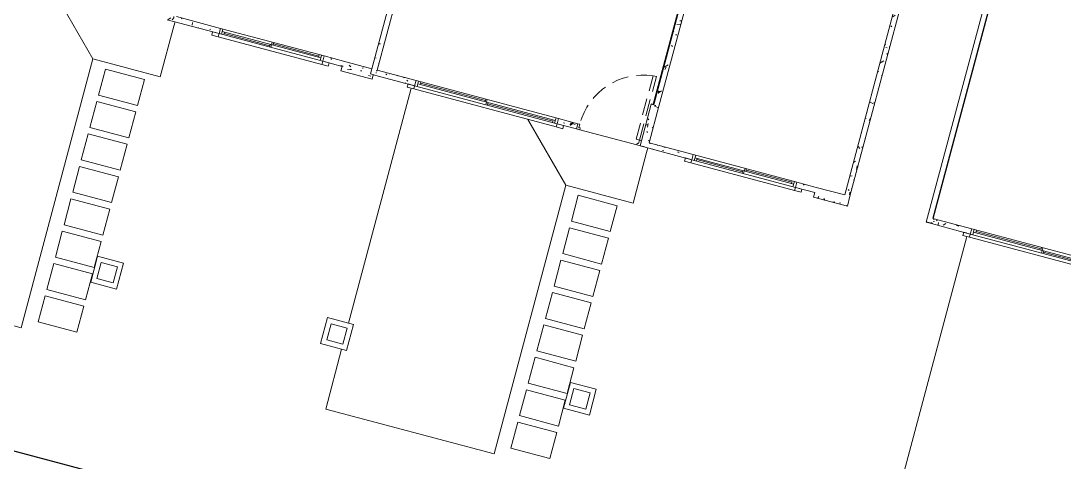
# Model space of a CAD drawing. Header units: metres. Extents: x 689715 to 690980, y 1005284 to 1006835.
# Drawn here: x 690831.39 to 690846.95, y 1005590.23 to 1005596.81 of the extents above; entities that cross this region are included whole.
import ezdxf

# ---------------------------------------------------------------- set-up
doc = ezdxf.new("R2010")
doc.units = ezdxf.units.M
doc.linetypes.add('HIDDEN', pattern=[0.375, 0.25, -0.125])
doc.linetypes.add('PHANTOM', pattern=[2.5, 1.25, -0.25, 0.25, -0.25, 0.25, -0.25])
for name, color, linetype in [('0_HUELLAS CASAS CASTILLA', 1, 'Continuous'), ('0_NUMERO DE LOTE FASE V', 3, 'Continuous'), ('C-CALLE-ACERA', 8, 'Continuous')]:
    doc.layers.add(name, color=color, linetype=linetype)
for name, color, linetype, lineweight in [('Modelos genéricos', 7, 'Continuous', 13), ('Muros', 7, 'Continuous', 13), ('Patrón de corte', 7, 'Continuous', 13), ('Pilares estructurales', 7, 'Continuous', 25), ('Plan Swing', 7, 'HIDDEN', 13), ('Puertas', 7, 'Continuous', 13), ('Suelos', 7, 'Continuous', 9), ('Ventanas', 7, 'Continuous', 13)]:
    doc.layers.add(name, color=color, linetype=linetype, lineweight=lineweight)
pattern_1 = [(49.99999999999996, (0, -2.328306436538696e-10), (0.4377584771638401, -0.03836033982117172), [0.04599999999999997, -0.5029999999999996]), (354.9999999999999, (0, -2.328306436538696e-10), (-0.0843952140696779, 0.4580987315439033), [0.037, -0.402]), (100.451, (0.03600000008009374, -0.003000000258907676), (0.3526758939897786, 0.4199401312074266), [0.03899999999999999, -0.427]), (46.18399999999996, (0, 0.121999999973923), (0.6506308650644553, -0.1004214988211121), [0.06899999999999998, -0.7539999999999997]), (96.63599999999995, (0.05400000012014061, 0.113999999826774), (0.570191611846052, 0.5938707988951815), [0.058, -0.6409999999999998]), (351.1839999999999, (0, 0.121999999973923), (0.5697220635397624, 0.5936975411065765), [0.05499999999999999, -0.6039999999999999]), (21, (0.06099999987054616, 0.09100000001490116), (0.3642747293136029, -0.245780230253577), [0.04599999999999997, -0.5029999999999996]), (326, (0.06099999987054616, 0.09100000001490116), (0.1482769546615402, 0.4415777901075864), [0.03699999999999999, -0.4019999999999999]), (71.451, (0.09099999989848584, 0.07100000022910535), (0.512048302653334, 0.1963072483374968), [0.03900000000000001, -0.4270000000000002]), (37.49999999999998, (0, -2.328306436538696e-10), (0.007375797972208928, 0.2022933454275577), [0.02, -0.3769999999999999, 0.02, -0.3879999999999999, -0.4039999999999999]), (37.49999999999998, (0, -2.328306436538696e-10), (0.007375797972208928, 0.2022933454275577), [-0.8059999999999998, 0.02, -0.384]), (7.49999999999994, (0, -2.328306436538696e-10), (0.1600503399492728, 0.2399435114399267), [0.02, -0.2129999999999999, 0.02, -0.3679999999999999, -0.154]), (7.49999999999994, (0, -2.328306436538696e-10), (0.1600503399492728, 0.2399435114399267), [-0.6209999999999999, 0.02, -0.134]), (327.5, (-0.136000000173226, -2.328306436538696e-10), (0.325416223879766, -0.01404568388630395), [0.02, -0.132, 0.02, -0.455, -0.6309999999999999]), (327.5, (-0.136000000173226, -2.328306436538696e-10), (0.325416223879766, -0.01404568388630395), [-0.6279999999999999, 0.02, -0.6109999999999999]), (317.4999999999999, (-0.1970000000437722, -2.328306436538696e-10), (0.3554815006055005, 0.06081860510782444), [0.01999999999999999, -0.1779999999999999, 0.01999999999999999, -0.2959999999999999, -0.4479999999999997]), (317.4999999999999, (-0.1970000000437722, -2.328306436538696e-10), (0.3554815006055005, 0.06081860510782444), [-0.5139999999999997, 0.01999999999999999, -0.4279999999999998])]
pattern_2 = [(140, (365.6615329065826, -24.78183759388048), (0.03836033982117162, 0.4377584771638401), [0.04599999999999998, -0.5029999999999997]), (85, (365.6615329065826, -24.78183759388048), (-0.4580987315439033, -0.08439521406967798), [0.037, -0.402]), (190.451, (365.6645329066087, -24.74583759397501), (-0.4199401312074266, 0.3526758939897785), [0.03899999999999999, -0.4269999999999999]), (136.184, (365.5395329066087, -24.78183759393869), (0.1004214988211119, 0.6506308650644553), [0.06899999999999996, -0.7539999999999996]), (186.636, (365.547532906523, -24.72783759376034), (-0.5938707988951817, 0.5701916118460519), [0.05799999999999999, -0.6409999999999997]), (81.18399999999997, (365.5395329066087, -24.78183759393869), (-0.5936975411065766, 0.5697220635397623), [0.055, -0.6039999999999999]), (111, (365.5705329065677, -24.72083759383531), (0.2457802302535768, 0.3642747293136031), [0.04599999999999999, -0.5029999999999998]), (55.99999999999997, (365.5705329065677, -24.72083759383531), (-0.4415777901075864, 0.1482769546615401), [0.03699999999999998, -0.4019999999999998]), (161.451, (365.5905329065863, -24.690837593982), (-0.1963072483374969, 0.512048302653334), [0.03899999999999999, -0.4269999999999999]), (127.5, (365.6615329065826, -24.78183759388048), (-0.2022933454275577, 0.007375797972208886), [0.02, -0.3769999999999999, 0.02, -0.3879999999999999, -0.4039999999999999]), (127.5, (365.6615329065826, -24.78183759388048), (-0.2022933454275577, 0.007375797972208886), [-0.8059999999999998, 0.02, -0.384]), (97.49999999999997, (365.6615329065826, -24.78183759388048), (-0.2399435114399267, 0.1600503399492727), [0.02, -0.2129999999999999, 0.02, -0.3679999999999999, -0.154]), (97.49999999999997, (365.6615329065826, -24.78183759388048), (-0.2399435114399267, 0.1600503399492727), [-0.6209999999999999, 0.02, -0.134]), (57.49999999999999, (365.6615329065826, -24.91783759393729), (0.01404568388630387, 0.325416223879766), [0.02, -0.132, 0.02, -0.4550000000000001, -0.6309999999999999]), (57.49999999999999, (365.6615329065826, -24.91783759393729), (0.01404568388630387, 0.325416223879766), [-0.6279999999999999, 0.02, -0.6109999999999999]), (47.49999999999995, (365.6615329065826, -24.97883759392425), (-0.0608186051078245, 0.3554815006055005), [0.02, -0.178, 0.02, -0.296, -0.4479999999999998]), (47.49999999999995, (365.6615329065826, -24.97883759392425), (-0.0608186051078245, 0.3554815006055005), [-0.5139999999999999, 0.02, -0.4279999999999999])]

# ---------------------------------------------------------------- blocks, each defined once
blk = doc.blocks.new('Window-Sliding - VENTANA DE 1_60 X 1_20-1540950-PLANO CLAVE _8 CASAS EN HILERA_ - Dependent 1')
at = {"layer": 'Ventanas', "color": 253}
for p, q in [((-0.799634169545327, -0.04), (-0.799634169545327, 0.03999999999902364)), ((-0.799634169545327, 0.03999999999902364), (0.8003658304546724, 0.03999999999902364)), ((-0.7996341695453272, 0.03999999999902364), (0.8003658304546725, 0.03999999999902364)), ((-0.7996341692992297, 0.03999999999902364), (0.800365830455645, 0.03999999999902364)), ((-0.7615341697799087, 0.03999999999902364), (-0.7615341697799087, -0.04000000000097637)), ((-0.7615341697799087, -0.04000000000097637), (-0.7615341697799087, 0.03999999999902365)), ((0.000365830454672653, -9.714248738745823e-13), (0.000365830454672653, 0.03999999999902364)), ((0.02259083045467268, 0.03999999999902364), (0.02259083045467268, -9.714248738745823e-13)), ((0.02259083045467268, 0.0199999999990375), (0.7273408304547152, 0.0199999999990375)), ((0.7273408304547152, 0.03999999999902364), (0.7273408304547152, -9.714248738745823e-13)), ((0.7622658304671647, -0.04000000000097637), (0.7622658304671647, 0.03999999999902365)), ((0.8003658304546724, 0.03999999999902364), (0.8003658304546724, -0.04)), ((0.8003658304546724, -0.04), (-0.799634169545327, -0.04)), ((-0.7996341695453272, -0.04000000000097637), (0.8003658304546725, -0.04000000000097637)), ((0.7622658304671647, -9.714248738745823e-13), (-0.761534169779909, -9.714248738745823e-13)), ((-0.7266091695452884, -0.04000000000097637), (-0.7266091695452884, -9.714248738745823e-13)), ((-0.02185916954532734, -0.02000000000096879), (-0.7266091695452884, -0.02000000000096879)), ((-0.02185916954532734, -0.04000000000097637), (-0.02185916954532734, -9.714248738745823e-13)), ((0.000365830454672653, -9.714248738745823e-13), (0.000365830454672653, -0.04000000000097637))]:
    blk.add_line(p, q, dxfattribs=at)
blk = doc.blocks.new('M_MOLDURA SENCILLA PARA VENTANAS - 1_20x1_60-V5-PLANO CLAVE _8 CASAS EN HILERA_ - Dependent 1')
at = {"layer": 'Modelos genéricos', "color": 9, "lineweight": 9}
for p, q in [((-0.675000000000009, 0.08999999999999686), (-0.7750000000000079, 0.08999999999999686)), ((-0.7750000000000079, 0.08999999999999686), (-0.7750000000000079, 0.04000000000000823)), ((-0.7750000000000079, 0.04000000000000823), (-0.675000000000009, 0.04000000000000823)), ((-0.675000000000009, 0.04000000000000823), (-0.675000000000009, 0.08999999999999686)), ((1.024999999999992, 0.08999999999999686), (0.9249999999999912, 0.08999999999999686)), ((0.9249999999999912, 0.08999999999999686), (0.9249999999999912, 0.04000000000000823)), ((0.9249999999999912, 0.04000000000000823), (1.024999999999992, 0.04000000000000823)), ((1.024999999999992, 0.04000000000000823), (1.024999999999992, 0.08999999999999686))]:
    blk.add_line(p, q, dxfattribs=at)
at = {"layer": 'Modelos genéricos', "color": 253}
blk.add_line((-0.675000000000008, 0.09000000000000001), (0.924999999999992, 0.09000000000000001), dxfattribs=at)
blk = doc.blocks.new('MOLDURA COLUMNA - 0_40x_40-1533038-PLANO CLAVE _8 CASAS EN HILERA_ - Dependent 1')
at = {"layer": 'Modelos genéricos', "color": 253}
for p, q in [((0.2000000000000064, 0.1999999999999915), (-0.1999999999999938, 0.1999999999999915)), ((-0.1999999999999937, 0.1999999999999915), (-0.1999999999999937, -0.2000000000000085)), ((0.2000000000000064, -0.2000000000000085), (0.2000000000000064, 0.1999999999999915)), ((-0.1249999999999938, -0.1250000000000084), (-0.1249999999999937, 0.1249999999999915)), ((-0.1249999999999937, 0.1249999999999915), (0.1250000000000063, 0.1249999999999915)), ((0.1250000000000063, 0.1249999999999915), (0.1250000000000063, -0.1250000000000084)), ((0.1250000000000063, -0.1250000000000084), (-0.1249999999999938, -0.1250000000000084)), ((-0.1999999999999937, -0.2000000000000085), (0.2000000000000065, -0.2000000000000085))]:
    blk.add_line(p, q, dxfattribs=at)
blk = doc.blocks.new('012-AR_CASTILLA_MODELO B_rvt-1-PLANO CLAVE _8 CASAS EN HILERA_ - Dependent 1')
at = {"layer": 'Patrón de corte'}
h = blk.add_hatch(dxfattribs=at)
h.set_pattern_fill('HORMIGÓN', color=254, scale=0.9999999999999999, style=0, pattern_type=2)
h.set_pattern_definition(pattern_1)
h.paths.add_polyline_path([(14.82183760148473, 79.59754749690183), (14.82183760136832, 87.69771324028261), (14.74183760152664, 87.69771324051544), (14.74183760152664, 79.59754749643616)], flags=0)
h = blk.add_hatch(dxfattribs=at)
h.set_pattern_fill('HORMIGÓN', color=254, scale=0.9999999999999999, style=0, pattern_type=2)
h.set_pattern_definition(pattern_1)
h.paths.add_polyline_path([(14.30183760158252, 79.51754749682732), (14.30183760169894, 79.59754749643616), (14.00183760165237, 79.59754749643616), (14.00183760159416, 79.51754749636166)], flags=0)
h.paths.add_polyline_path([(11.60178603231907, 79.51754749636166), (12.40183760155924, 79.51754749636166), (12.40183760150103, 79.59754749690183), (11.60178603220265, 79.59754749643616)], flags=0)
h.paths.add_polyline_path([(10.6217860323377, 79.51754749659449), (10.62178603222128, 79.59754749643616), (10.32178603223292, 79.59754749643616), (10.32178603217471, 79.51754749706015)], flags=0)
h.paths.add_polyline_path([(7.521837601496372, 79.51754749682732), (8.121786032337695, 79.51754749636166), (8.12178603245411, 79.59754749643616), (7.521837601438165, 79.59754749643616)], flags=0)
h = blk.add_hatch(dxfattribs=at)
h.set_pattern_fill('HORMIGÓN', color=254, scale=0.9999999999999999, style=0, pattern_type=2)
h.set_pattern_definition(pattern_1)
h.paths.add_polyline_path([(14.3018376014661, 79.44754749699496), (14.82183760160115, 79.4475474965293), (14.82183760148473, 79.59754749690183), (14.30183760169894, 79.59754749643616), (14.30183760158252, 79.51754749682732)], flags=0)
at = {"layer": 'Muros', "color": 253}
for p, q in [((14.82183760148473, 79.59754749690183), (14.82183760136832, 87.69771324028261)), ((14.74183760164306, 82.94771324028261), (14.74183760152664, 79.51754749636166)), ((12.40183760150103, 79.59754749690183), (11.72183760162443, 79.59754749643616)), ((14.30183760169894, 79.59754749643616), (14.00183760165237, 79.59754749643616)), ((14.74183760152664, 79.59754749643616), (14.30183760169894, 79.59754749643616)), ((11.60178603231907, 79.51754749636166), (12.40183760155924, 79.51754749636166)), ((14.00183760159416, 79.51754749636166), (14.30183760158252, 79.51754749682732)), ((14.30183760158252, 79.51754749682732), (14.3018376014661, 79.44754749699496)), ((14.3018376014661, 79.44754749699496), (14.7831324248109, 79.4475474965293)), ((14.74183760152664, 79.51754749636166), (14.82183760160115, 79.51754749636166)), ((14.78313242469449, 79.44754749676213), (14.78313242492732, 79.51755758491345))]:
    blk.add_line(p, q, dxfattribs=at)
at = {"layer": 'Suelos', "color": 9}
for p, q in [((9.901786032365635, 79.44754749699496), (10.68178603233537, 78.66754749673419)), ((11.72183974494692, 79.4475474965293), (11.7218397265533, 79.51754749659449)), ((11.7218399476842, 78.66754749650136), (11.72183974494692, 79.4475474965293)), ((10.68178603233537, 78.66754749673419), (11.7218399476842, 78.66754749650136)), ((10.68178603227716, 74.51754749729298), (10.68178603233537, 78.66754749673419)), ((11.50178603245877, 78.56754749664105), (10.9017860321328, 78.56754749664105)), ((10.9017860321328, 78.56754749664105), (10.9017860321328, 78.16754749673419)), ((11.50178603234235, 78.16754749673419), (11.50178603245877, 78.56754749664105)), ((10.9017860321328, 78.16754749673419), (11.50178603234235, 78.16754749673419)), ((11.50178603216773, 78.06754749733955), (10.90178603224922, 78.06754749664105)), ((10.90178603224922, 78.06754749664105), (10.90178603248205, 77.66754749673419)), ((11.50178603210952, 77.66754749673419), (11.50178603216773, 78.06754749733955)), ((10.90178603248205, 77.66754749673419), (11.50178603210952, 77.66754749673419)), ((11.50178603245877, 77.56754749664105), (10.9017860321328, 77.56754749664105)), ((10.9017860321328, 77.56754749664105), (10.90178603236564, 77.16754749673419)), ((11.50178603234235, 77.16754749673419), (11.50178603245877, 77.56754749664105)), ((10.90178603236564, 77.16754749673419), (11.50178603234235, 77.16754749673419)), ((11.50178603245877, 77.06754749664105), (10.90178603236564, 77.06754749664105)), ((10.90178603236564, 77.06754749664105), (10.90178603236564, 76.66754749696702)), ((11.50178603234235, 76.66754749673419), (11.50178603245877, 77.06754749664105)), ((10.90178603236564, 76.66754749696702), (11.50178603234235, 76.66754749673419)), ((11.50178603245877, 76.56754749664105), (10.90178603236564, 76.56754749664105)), ((10.90178603236564, 76.56754749664105), (10.90178603224922, 76.16754749696702)), ((11.50178603222594, 76.16754749673419), (11.50178603245877, 76.56754749664105)), ((10.90178603224922, 76.16754749696702), (11.50178603222594, 76.16754749673419)), ((11.50178603245877, 76.06754749664105), (10.90178603224922, 76.06754749664105)), ((10.90178603224922, 76.06754749664105), (10.90178603236564, 75.66754749673419)), ((11.50178603234235, 75.66754749673419), (11.50178603245877, 76.06754749664105)), ((10.90178603236564, 75.66754749673419), (11.50178603234235, 75.66754749673419)), ((11.50178603245877, 75.56754749664105), (10.90178603236564, 75.56754749687389)), ((10.90178603236564, 75.56754749687389), (10.9017860321328, 75.16754749696702)), ((11.50178603228414, 75.16754749719985), (11.50178603245877, 75.56754749664105)), ((10.9017860321328, 75.16754749696702), (11.50178603228414, 75.16754749719985)), ((11.50178603257518, 75.06754749664105), (10.90178603236564, 75.06754749664105)), ((10.90178603236564, 75.06754749664105), (10.9017860320746, 74.66754749673419)), ((11.50178603234235, 74.66754749719985), (11.50178603257518, 75.06754749664105)), ((10.9017860320746, 74.66754749673419), (11.50178603234235, 74.66754749719985)), ((8.081786032184027, 74.51754749682732), (10.68178603227716, 74.51754749729298))]:
    blk.add_line(p, q, dxfattribs=at)
at = {"color": 254, "lineweight": 13, "rotation": 179.9999999999999}
for name, p in [('Window-Sliding - VENTANA DE 1_60 X 1_20-1540950-PLANO CLAVE _8 CASAS EN HILERA_ - Dependent 1', (13.20220343192341, 79.55754749686457)), ('M_MOLDURA SENCILLA PARA VENTANAS - 1_20x1_60-V5-PLANO CLAVE _8 CASAS EN HILERA_ - Dependent 1', (13.3268376016058, 79.55754749663174))]:
    blk.add_blockref(name, p, dxfattribs=at)
at = {"color": 254, "lineweight": 13}
blk.add_blockref('MOLDURA COLUMNA - 0_40x_40-1533038-PLANO CLAVE _8 CASAS EN HILERA_ - Dependent 1', (11.70678603230044, 75.64254749729298), dxfattribs=at)
blk = doc.blocks.new('Window-Sliding - VENTANA DE 2_20 X 1_20-1540986-PLANO CLAVE _8 CASAS EN HILERA_ - Dependent 1')
at = {"layer": 'Ventanas', "color": 253}
for p, q in [((1.100365830454672, 0.04), (-1.099634169545327, 0.04)), ((-1.099634169545327, 0.04), (-1.099634169545327, -0.03999999999902364)), ((-1.099634169545327, 0.04000000000097637), (1.100365830454672, 0.04000000000097637)), ((-1.061534169779908, -0.03999999999902364), (-1.061534169779908, 0.04000000000097637)), ((-1.061534169779908, 0.04000000000097637), (-1.061534169779908, -0.03999999999902365)), ((1.062265830467165, 9.714248738745823e-13), (-1.061534169779908, 9.714248738745823e-13)), ((-1.026609169545286, 0.04000000000097637), (-1.026609169545286, 9.714248738745823e-13)), ((-0.02185916954532734, 0.02000000000096879), (-1.026609169545286, 0.02000000000096879)), ((-0.02185916954532734, 0.04000000000097637), (-0.02185916954532734, 9.714248738745823e-13)), ((0.000365830454672653, 9.714248738745823e-13), (0.000365830454672653, 0.04000000000097637)), ((0.000365830454672653, 9.714248738745823e-13), (0.000365830454672653, -0.03999999999902364)), ((0.02259083045467268, -0.03999999999902364), (0.02259083045467268, 9.714248738745823e-13)), ((1.027340830454717, -0.03999999999902364), (1.027340830454717, 9.714248738745823e-13)), ((1.062265830467165, 0.04000000000097637), (1.062265830467165, -0.03999999999902365)), ((1.100365830454672, -0.03999999999902364), (1.100365830454672, 0.04)), ((-1.099634169545327, -0.03999999999902364), (1.100365830454672, -0.03999999999902364)), ((-1.099634169545327, -0.03999999999902364), (1.100365830454672, -0.03999999999902364)), ((-1.09963416929923, -0.03999999999902364), (1.100365830455644, -0.03999999999902364)), ((0.02259083045467268, -0.0199999999990375), (1.027340830454716, -0.0199999999990375))]:
    blk.add_line(p, q, dxfattribs=at)
blk = doc.blocks.new('M_MOLDURA SENCILLA PARA VENTANAS - 2_20x1_20-1429797-PLANO CLAVE _8 CASAS EN HILERA_ - Dependent 1')
at = {"layer": 'Modelos genéricos', "color": 9, "lineweight": 9}
for p, q in [((-0.975000000000008, 0.08999999999999686), (-1.075000000000009, 0.08999999999999686)), ((-1.075000000000009, 0.08999999999999686), (-1.075000000000009, 0.04000000000000823)), ((-1.075000000000009, 0.04000000000000823), (-0.975000000000008, 0.04000000000000823)), ((-0.975000000000008, 0.04000000000000823), (-0.975000000000008, 0.08999999999999686)), ((1.324999999999992, 0.08999999999999686), (1.224999999999992, 0.08999999999999686)), ((1.224999999999992, 0.08999999999999686), (1.224999999999992, 0.04000000000000823)), ((1.224999999999992, 0.04000000000000823), (1.324999999999992, 0.04000000000000823)), ((1.324999999999992, 0.04000000000000823), (1.324999999999992, 0.08999999999999686))]:
    blk.add_line(p, q, dxfattribs=at)
at = {"layer": 'Modelos genéricos', "color": 253}
blk.add_line((-0.9750000000000082, 0.09000000000000001), (1.224999999999992, 0.09000000000000001), dxfattribs=at)
blk = doc.blocks.new('M_SINGLE DOOR_PRINCIPAL - _98 x 2_18-1543017-PLANO CLAVE _8 CASAS EN HILERA_ - Dependent 1')
at = {"layer": 'Plan Swing', "color": 253}
for p, q in [((0.4089999999999979, 0.04000000000001053), (0.4089999999999979, 1.02000000000001)), ((0.4600000000000514, 1.02000000000001), (0.4089999999999979, 1.02000000000001)), ((0.4600000000000514, 0.04000000000001053), (0.4600000000000514, 1.02000000000001)), ((0.4600000000000514, 0.04000000000001053), (0.4089999999999979, 0.04000000000001053))]:
    blk.add_line(p, q, dxfattribs=at)
blk.add_arc((0.520000000000048, 0.04480403496726841), 0.9814928273890571, 96.49364626227735, 179.9999999999998, dxfattribs=at)
at = {"layer": 'Puertas', "color": 9, "lineweight": 9}
for p, q in [((-0.460000000000006, 0.04000000000000724), (-0.4900000000000043, 0.04000000000000717)), ((-0.4600000000000058, -0.0122499999999987), (-0.460000000000006, 0.04000000000000724)), ((0.4899999999999966, 0.0400000000000091), (0.4599999999999982, 0.04000000000000896)), ((0.4599999999999982, 0.04000000000000896), (0.4599999999999982, -0.01224999999999695)), ((-0.4900000000000041, -0.03999999999999282), (-0.4400000000000057, -0.03999999999999271)), ((-0.4400000000000058, -0.01224999999999866), (-0.4600000000000058, -0.0122499999999987)), ((-0.4400000000000057, -0.03999999999999271), (-0.4400000000000058, -0.01224999999999866)), ((0.4599999999999982, -0.01224999999999695), (0.4399999999999982, -0.01224999999999702)), ((0.4399999999999982, -0.01224999999999702), (0.4399999999999982, -0.03999999999999092)), ((0.4399999999999982, -0.03999999999999092), (0.4899999999999966, -0.03999999999999099))]:
    blk.add_line(p, q, dxfattribs=at)
at = {"layer": 'Puertas', "color": 253}
for p, q in [((-0.4600000000000056, -0.01224999999998467), (-0.4600000000000056, -0.01099999999998057)), ((-0.4550000000000055, -0.01099999999998056), (-0.4600000000000056, -0.01099999999998057)), ((-0.4550000000000054, -0.01099999999998668), (-0.4600000000000054, -0.0109999999999867)), ((-0.4600000000000056, -0.01224999999998467), (-0.4550000000000055, -0.01224999999998466)), ((-0.4550000000000055, -0.01099999999998056), (-0.4550000000000055, -0.01224999999998466)), ((-0.4550000000000054, -0.01099999999998668), (-0.4550000000000054, -0.0122499999999908))]:
    blk.add_line(p, q, dxfattribs=at)
blk = doc.blocks.new('M_Concrete-Rectangular-Column - _25x_25-V7-PLANO CLAVE _8 CASAS EN HILERA_ - Dependent 1')
at = {"layer": 'Pilares estructurales', "lineweight": 13}
h = blk.add_hatch(dxfattribs=at)
h.set_pattern_fill('CONCRETE', color=256, style=0, pattern_type=2)
h.set_pattern_definition([(49.99999999999999, (-7.957000000000001, -75.643), (1.457020047383542, -0.1273482686276515), [0.152, -1.676]), (355, (-7.957000000000001, -75.643), (-0.2818653023739907, 1.528382135238966), [0.122, -1.341]), (100.451, (-7.835, -75.653), (1.17546538358712, 1.400456044289996), [0.13, -1.425]), (46.184, (-7.957000000000001, -75.236), (2.169039294737322, -0.336383022587974), [0.229, -2.515]), (96.636, (-7.776, -75.264), (1.898944685138781, 1.97970782763093), [0.194, -2.137]), (351.184, (-7.957000000000001, -75.236), (1.898795237190718, 1.979372286160904), [0.183, -2.012]), (21, (-7.754, -75.33800000000001), (1.212598781386422, -0.8177586412751406), [0.152, -1.676]), (326, (-7.754, -75.33800000000001), (0.4944494143613917, 1.473404145724342), [0.122, -1.341]), (71.45100000000001, (-7.653, -75.406), (1.707039752549385, 0.6549895290889265), [0.13, -1.425]), (37.50000000000001, (-7.957000000000001, -75.643), (0.02416182372297015, 0.6765066195347833), [0.067, -1.258, 0.067, -1.294, -1.346]), (37.50000000000001, (-7.957000000000001, -75.643), (0.02416182372297015, 0.6765066195347833), [-2.686, 0.067, -1.279]), (7.499999999999999, (-7.957000000000001, -75.643), (0.5349359976128323, 0.8016816565557453), [0.067, -0.7090000000000001, 0.067, -1.227, -0.513]), (7.499999999999999, (-7.957000000000001, -75.643), (0.5349359976128323, 0.8016816565557453), [-2.071, 0.067, -0.446]), (327.5, (-8.41, -75.643), (1.084235554558972, -0.04571938571545769), [0.067, -0.441, 0.067, -1.518, -2.103]), (327.5, (-8.41, -75.643), (1.084235554558972, -0.04571938571545769), [-2.093, 0.067, -2.036]), (317.5, (-8.613, -75.643), (1.185122407334744, 0.2039163545013021), [0.067, -0.593, 0.067, -0.986, -1.494]), (317.5, (-8.613, -75.643), (1.185122407334744, 0.2039163545013021), [-1.713, 0.067, -1.426])])
h.paths.add_polyline_path([(0.1250000000000062, -0.1249999999999326), (0.1250000000000062, 0.1250000000000625), (-0.1249999999999932, 0.1250000000000625), (-0.1249999999999932, -0.1249999999998936)], flags=0)
blk = doc.blocks.new('C TRANSFORMADA A B')
at = {"layer": 'Patrón de corte'}
h = blk.add_hatch(dxfattribs=at)
h.set_pattern_fill('HORMIGÓN', color=254, scale=0.9999999999999998, angle=90.00000000000001, style=0, pattern_type=2)
h.set_pattern_definition(pattern_2)
h.paths.add_polyline_path([(286.0639854094479, -9.959999992279336), (277.9638196660671, -9.959999992337544), (277.9638196658343, -10.03999999223743), (286.0639854099136, -10.03999999229563)], flags=0)
h = blk.add_hatch(dxfattribs=at)
h.set_pattern_fill('HORMIGÓN', color=254, scale=0.9999999999999998, angle=90.00000000000001, style=0, pattern_type=2)
h.set_pattern_definition(pattern_2)
h.paths.add_polyline_path([(286.2139854098205, -10.47999999241438), (286.2139854098205, -9.959999992453959), (286.0639854094479, -9.959999992279336), (286.0639854099136, -10.47999999212334), (286.1439854095224, -10.47999999229796)], flags=0)
h = blk.add_hatch(dxfattribs=at)
h.set_pattern_fill('HORMIGÓN', color=254, scale=0.9999999999999998, angle=90.00000000000001, style=0, pattern_type=2)
h.set_pattern_definition(pattern_2)
h.paths.add_polyline_path([(286.1439854095224, -10.47999999229796), (286.0639854099136, -10.47999999212334), (286.0639854099136, -10.77999999240274), (286.1439854099881, -10.77999999228632)], flags=0)
h.paths.add_polyline_path([(286.1439854099881, -13.18005156173604), (286.1439854099881, -12.37999999243766), (286.0639854099136, -12.37999999237945), (286.0639854099136, -13.18005156173604)], flags=0)
h.paths.add_polyline_path([(286.1439854095224, -14.16005156154279), (286.0639854099136, -14.16005156154279), (286.0639854099136, -14.46005156158935), (286.1439854095224, -14.46005156170577)], flags=0)
h.paths.add_polyline_path([(286.1439854095224, -17.25999999238411), (286.1439854099881, -16.66005156160099), (286.0639854099136, -16.66005156154279), (286.0639854099136, -17.25999999238411)], flags=0)
h = blk.add_hatch(dxfattribs=at)
h.set_pattern_fill('HORMIGÓN', color=254, scale=0.9999999999999998, angle=90.00000000000001, style=0, pattern_type=2)
h.set_pattern_definition(pattern_2)
h.paths.add_polyline_path([(285.4989854095038, -13.13999999233056), (285.4989854099695, -13.05999999225605), (282.6338196659926, -13.05999999231426), (282.6338196659926, -13.13999999238877), (283.6176494949032, -13.13999999221414)], flags=0)
h.paths.add_polyline_path([(281.433819666272, -13.05999999231426), (277.9638196658343, -13.05999999248888), (277.9638196660671, -13.13999999233056), (281.433819666272, -13.13999999221414)], flags=0)
h = blk.add_hatch(dxfattribs=at)
h.set_pattern_fill('HORMIGÓN', color=254, scale=0.9999999999999998, angle=90.00000000000001, style=0, pattern_type=2)
h.set_pattern_definition(pattern_2)
h.paths.add_polyline_path([(286.0639854099136, -13.05999999208143), (285.4989854099695, -13.05999999225605), (285.4989854095038, -13.1799999923096), (286.0639854099136, -13.1799999923096)], flags=0)
at = {"layer": 'Muros', "color": 253}
for p, q in [((286.0639854094479, -9.959999992279336), (277.8838196659926, -9.959999992395751)), ((286.2139854098205, -9.959999992453959), (286.0639854094479, -9.959999992279336)), ((286.2139854098205, -10.47999999241438), (286.2139854098205, -9.959999992453959)), ((282.7138196660671, -10.03999999217922), (286.0639854099136, -10.03999999229563)), ((286.0639854099136, -10.03999999229563), (286.0639854099136, -10.47999999212334)), ((286.0639854099136, -10.47999999212334), (286.0639854099136, -10.77999999240274)), ((286.1439854095224, -10.47999999229796), (286.2139854098205, -10.47999999241438)), ((286.1439854099881, -10.77999999228632), (286.1439854095224, -10.47999999229796)), ((286.0639854099136, -12.37999999237945), (286.0639854099136, -13.05999999208143)), ((286.1439854099881, -13.18005156173604), (286.1439854099881, -12.37999999243766)), ((285.4989854099695, -13.05999999225605), (282.6338196659926, -13.05999999231426)), ((286.0639854099136, -13.05999999208143), (285.4989854099695, -13.05999999225605)), ((282.6338196659926, -13.13999999238877), (285.4989854095038, -13.13999999233056)), ((285.4939854096156, -13.14999982470181), (282.6338196659926, -13.14999982481822)), ((285.4939854096156, -13.14999982470181), (285.4939854096156, -13.17999999219319)), ((285.4989854095038, -13.13999999233056), (285.4989854095038, -13.1799999923096)), ((285.4989854095038, -13.1799999923096), (286.0639854099136, -13.1799999923096)), ((286.0639854099136, -13.18005156173604), (286.1439854099881, -13.18005156173604)), ((286.0639854099136, -14.16005156154279), (286.0639854099136, -14.46005156158935)), ((286.1439854095224, -14.16005156154279), (286.0639854099136, -14.16005156154279)), ((286.1439854095224, -14.46005156170577), (286.1439854095224, -14.16005156154279)), ((286.0639854099136, -16.66005156154279), (286.0639854099136, -17.25999999238411)), ((286.1439854095224, -17.25999999238411), (286.1439854099881, -16.66005156160099))]:
    blk.add_line(p, q, dxfattribs=at)
at = {"layer": 'Suelos', "color": 9}
for p, q in [((286.2139854098205, -13.05999784899177), (286.1439854097553, -13.05999786732718)), ((286.9939854098484, -13.05999764631269), (286.2139854098205, -13.05999784899177)), ((286.9939854096156, -14.10005156166153), (286.9939854098484, -13.05999764631269)), ((286.1439854099881, -14.11005156161264), (286.1439854095224, -13.23005156166619)), ((287.4939854096156, -13.28005156165455), (287.0939854097087, -13.28005156147992)), ((287.0939854097087, -13.28005156147992), (287.0939854097087, -13.88005156163126)), ((287.4939854096156, -13.88005156163126), (287.4939854096156, -13.28005156165455)), ((287.9939854096156, -13.28005156159634), (287.593985409243, -13.28005156171275)), ((287.593985409243, -13.28005156171275), (287.5939854097087, -13.88005156168947)), ((287.9939854096156, -13.88005156151485), (287.9939854096156, -13.28005156159634)), ((288.4939854096156, -13.28005156159634), (288.0939854097087, -13.28005156153813)), ((288.0939854097087, -13.28005156153813), (288.0939854097087, -13.88005156157305)), ((288.4939854096156, -13.88005156151485), (288.4939854096156, -13.28005156159634)), ((288.9939854096156, -13.28005156153813), (288.5939854097087, -13.28005156159634)), ((288.5939854097087, -13.28005156159634), (288.5939854097087, -13.88005156157305)), ((288.9939854096156, -13.88005156157305), (288.9939854096156, -13.28005156153813)), ((289.4939854096156, -13.28005156159634), (289.0939854097087, -13.28005156153813)), ((289.0939854097087, -13.28005156153813), (289.0939854097087, -13.88005156163126)), ((289.4939854096156, -13.88005156151485), (289.4939854096156, -13.28005156159634)), ((289.9939854096156, -13.28005156171275), (289.5939854097087, -13.28005156165455)), ((289.5939854097087, -13.28005156165455), (289.5939854097087, -13.88005156168947)), ((289.9939854096156, -13.88005156145664), (289.9939854096156, -13.28005156171275)), ((290.4939854096156, -13.28005156159634), (290.0939854097087, -13.28005156153813)), ((290.0939854097087, -13.28005156153813), (290.0939854094759, -13.88005156151485)), ((290.4939854096156, -13.88005156157305), (290.4939854096156, -13.28005156159634)), ((290.9939854096156, -13.28005156153813), (290.5939854097087, -13.28005156147992)), ((290.5939854097087, -13.28005156147992), (290.5939854097087, -13.88005156145664)), ((290.9939854096156, -13.88005156174768), (290.9939854096156, -13.28005156153813)), ((287.0939854097087, -13.88005156163126), (287.4939854096156, -13.88005156163126)), ((287.5939854097087, -13.88005156168947), (287.9939854096156, -13.88005156151485)), ((288.0939854097087, -13.88005156157305), (288.4939854096156, -13.88005156151485)), ((288.5939854097087, -13.88005156157305), (288.9939854096156, -13.88005156157305)), ((289.0939854097087, -13.88005156163126), (289.4939854096156, -13.88005156151485)), ((289.5939854097087, -13.88005156168947), (289.9939854096156, -13.88005156145664)), ((290.0939854094759, -13.88005156151485), (290.4939854096156, -13.88005156157305)), ((290.5939854097087, -13.88005156145664), (290.9939854096156, -13.88005156174768)), ((286.2139854098205, -14.88005156151485), (286.9939854096156, -14.10005156166153)), ((291.1439854095224, -14.10005156154511), (286.9939854096156, -14.10005156166153)), ((291.1439854095224, -16.70005156158004), (291.1439854095224, -14.10005156154511)), ((286.1939854098018, -14.90005156159168), (286.2139854098205, -14.88005156151485)), ((286.1939854098018, -16.70005156158004), (286.2139854098205, -16.70005156152183)), ((286.2139854098205, -16.70005156152183), (289.8189854093362, -16.70005156146362)), ((290.2189854097087, -16.70005156158004), (291.1439854095224, -16.70005156140542))]:
    blk.add_line(p, q, dxfattribs=at)
at = {"color": 254, "lineweight": 13}
for name, p, rotation in [('M_MOLDURA SENCILLA PARA VENTANAS - 1_20x1_60-V5-PLANO CLAVE _8 CASAS EN HILERA_ - Dependent 1', (286.103985409718, -11.4549999924493), 269.9999999999999), ('Window-Sliding - VENTANA DE 1_60 X 1_20-1540950-PLANO CLAVE _8 CASAS EN HILERA_ - Dependent 1', (286.1039854094852, -11.57963416178245), 269.9999999999999), ('MOLDURA COLUMNA - 0_40x_40-1533038-PLANO CLAVE _8 CASAS EN HILERA_ - Dependent 1', (290.0189854095224, -13.07505156158004), 90.00000000000001), ('M_SINGLE DOOR_PRINCIPAL - _98 x 2_18-1543017-PLANO CLAVE _8 CASAS EN HILERA_ - Dependent 1', (286.1039854094852, -13.67005156161031), 90.00000000000001), ('Window-Sliding - VENTANA DE 2_20 X 1_20-1540986-PLANO CLAVE _8 CASAS EN HILERA_ - Dependent 1', (286.1039854094852, -15.55968573107384), 269.9999999999999), ('M_MOLDURA SENCILLA PARA VENTANAS - 2_20x1_20-1429797-PLANO CLAVE _8 CASAS EN HILERA_ - Dependent 1', (286.1039854094852, -15.43505156156607), 269.9999999999999), ('MOLDURA COLUMNA - 0_40x_40-1533038-PLANO CLAVE _8 CASAS EN HILERA_ - Dependent 1', (290.0189854099881, -16.82505156163825), 90.00000000000001), ('M_Concrete-Rectangular-Column - _25x_25-V7-PLANO CLAVE _8 CASAS EN HILERA_ - Dependent 1', (290.0189854099881, -16.82505156163825), 90.00000000000001)]:
    blk.add_blockref(name, p, dxfattribs=dict(at, rotation=rotation))
blk = doc.blocks.new('CASTILLAS B BLOQUE 8')
blk.add_blockref('C TRANSFORMADA A B', (0, 5.820766091346741e-11))
at = {"layer": '0_HUELLAS CASAS CASTILLA', "color": 8, "lineweight": 5, "rotation": 90}
blk.add_blockref('012-AR_CASTILLA_MODELO B_rvt-1-PLANO CLAVE _8 CASAS EN HILERA_ - Dependent 1', (365.6615329058841, -32.08183759375243), dxfattribs=at)
blk = doc.blocks.new('A TRANSFORMADA A B')
at = {"layer": 'Patrón de corte'}
h = blk.add_hatch(dxfattribs=at)
h.set_pattern_fill('HORMIGÓN', color=254, angle=90.00000000000001, style=0, pattern_type=2)
h.set_pattern_definition([(139.9999999999999, (365.6615329035558, -75.88183759397361), (0.03836033982117157, 0.4377584771638403), [0.04599999999999998, -0.5029999999999997]), (84.99999999999997, (365.6615329035558, -75.88183759397361), (-0.4580987315439035, -0.08439521406967809), [0.03700000000000001, -0.4020000000000002]), (190.451, (365.6645329040475, -75.84583759406814), (-0.4199401312074268, 0.3526758939897786), [0.039, -0.4270000000000001]), (136.1839999999999, (365.5395329040475, -75.8818375938572), (0.1004214988211118, 0.6506308650644554), [0.06899999999999998, -0.7539999999999998]), (186.6359999999999, (365.547532903729, -75.82783759379527), (-0.5938707988951819, 0.5701916118460522), [0.05799999999999998, -0.6409999999999996]), (81.18399999999994, (365.5395329040475, -75.8818375938572), (-0.5936975411065768, 0.5697220635397624), [0.05500000000000001, -0.6039999999999999]), (110.9999999999999, (365.5705329037737, -75.82083759387024), (0.245780230253577, 0.3642747293136032), [0.04599999999999999, -0.5029999999999999]), (55.99999999999997, (365.5705329037737, -75.82083759387024), (-0.4415777901075865, 0.1482769546615401), [0.03699999999999998, -0.4019999999999998]), (161.4509999999999, (365.5905329035595, -75.79083759407513), (-0.1963072483374971, 0.5120483026533341), [0.03899999999999999, -0.427]), (127.5, (365.6615329035558, -75.88183759397361), (-0.2022933454275577, 0.007375797972208872), [0.02, -0.3770000000000001, 0.02, -0.388, -0.404]), (127.5, (365.6615329035558, -75.88183759397361), (-0.2022933454275577, 0.007375797972208872), [-0.806, 0.02, -0.3840000000000001]), (97.49999999999994, (365.6615329035558, -75.88183759397361), (-0.2399435114399267, 0.1600503399492727), [0.02, -0.213, 0.02, -0.368, -0.154]), (97.49999999999994, (365.6615329035558, -75.88183759397361), (-0.2399435114399267, 0.1600503399492727), [-0.621, 0.02, -0.134]), (57.49999999999999, (365.6615329037886, -76.01783759397222), (0.01404568388630387, 0.3254162238797662), [0.01999999999999999, -0.1319999999999999, 0.01999999999999999, -0.455, -0.6309999999999997]), (57.49999999999999, (365.6615329037886, -76.01783759397222), (0.01404568388630387, 0.3254162238797662), [-0.6279999999999997, 0.01999999999999999, -0.6109999999999997]), (47.49999999999996, (365.6615329037886, -76.07883759384276), (-0.06081860510782452, 0.3554815006055007), [0.02, -0.178, 0.02, -0.2960000000000001, -0.4480000000000001]), (47.49999999999996, (365.6615329037886, -76.07883759384276), (-0.06081860510782452, 0.3554815006055007), [-0.5140000000000001, 0.02, -0.4280000000000001])])
h.paths.add_polyline_path([(286.1439854069613, -61.57999999239109), (286.0639854071196, -61.57999999215826), (286.0639854071196, -61.87999999232125), (286.143985407427, -61.87999999237945)])
h.paths.add_polyline_path([(286.1439854071941, -64.28005156177096), (286.143985407427, -63.47999999229796), (286.0639854071196, -63.47999999241438), (286.0639854071196, -64.28005156177096)])
h.paths.add_polyline_path([(286.1439854069613, -65.26005156169413), (286.0639854068868, -65.2600515614613), (286.0639854071196, -65.56005156162428), (286.1439854067285, -65.56005156162428)])
h.paths.add_polyline_path([(286.1439854067285, -68.4399999876623), (286.1439854069613, -67.7600515614613), (286.0639854071196, -67.76005156157771), (286.0639854071196, -68.43999998754589)])
at = {"layer": '0_HUELLAS CASAS CASTILLA', "color": 8, "lineweight": 5}
blk.add_line((286.143985407427, -68.43999998772051), (273.3538196636364, -68.43999998772051), dxfattribs=at)
at = {"layer": '0_HUELLAS CASAS CASTILLA', "color": 8}
for p, q in [((277.963819663506, -68.35999999707565), (286.0639854073524, -68.35999998776242)), ((286.143985407427, -68.359999987646), (286.143985407427, -68.43999998772051))]:
    blk.add_line(p, q, dxfattribs=at)
at = {"layer": 'Muros', "color": 253}
for p, q in [((286.0639854071196, -67.76005156157771), (286.0639854071196, -68.35999999230262)), ((286.1439854067285, -68.35999999241903), (286.1439854069613, -67.7600515614613))]:
    blk.add_line(p, q, dxfattribs=at)
at = {"layer": 'Suelos', "color": 9}
for p, q in [((286.1939854072407, -67.80005156155676), (286.2139854070265, -67.80005156155676)), ((286.2139854070265, -67.80005156155676), (289.8189854063094, -67.80005156138213))]:
    blk.add_line(p, q, dxfattribs=at)
at = {"color": 254, "lineweight": 13, "rotation": 270}
for name, p in [('M_MOLDURA SENCILLA PARA VENTANAS - 2_20x1_20-1429797-PLANO CLAVE _8 CASAS EN HILERA_ - Dependent 1', (286.1039854066912, -66.535051561601)), ('Window-Sliding - VENTANA DE 2_20 X 1_20-1540986-PLANO CLAVE _8 CASAS EN HILERA_ - Dependent 1', (286.1039854066912, -66.65968573110877))]:
    blk.add_blockref(name, p, dxfattribs=at)
blk = doc.blocks.new('CASTILLA 7 NUEVA')
at = {"rotation": 269.9999998879757}
blk.add_blockref('A TRANSFORMADA A B', (330.5665340038831, 260.2961971417535), dxfattribs=at)

msp = doc.modelspace()

# ---------------------------------------------------------------- linework, layer by layer
at = {"layer": 'C-CALLE-ACERA', "linetype": 'Continuous', "ltscale": 5}
msp.add_line((690786.292849418, 1005602.397389795), (690887.1472039968, 1005575.498107771), dxfattribs=at)

# ---------------------------------------------------------------- block references
at = {"layer": '0_NUMERO DE LOTE FASE V', "linetype": 'PHANTOM'}
for name, p, rotation in [('CASTILLAS B BLOQUE 8', (690927.1028274479, 1005868.0258684), 255.0660435229903), ('CASTILLA 7 NUEVA', (690598.286133139, 1005686.330502436), 345.0660436350147)]:
    msp.add_blockref(name, p, dxfattribs=dict(at, rotation=rotation))

doc.saveas('drawing.dxf')
